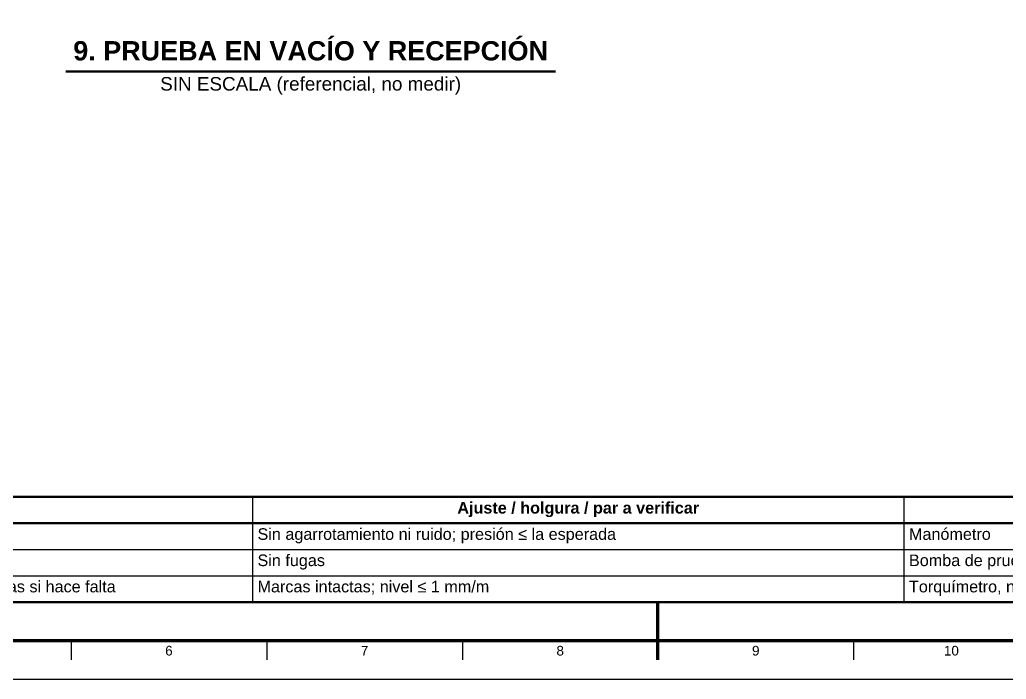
# Model space of a CAD drawing. Header units: millimetres. Extents: x 0 to 841, y 0 to 594.
# Drawn here: x 260.1 to 515.7, y 0 to 170.8 of the extents above; entities that cross this region are included whole.
import ezdxf
from ezdxf.enums import TextEntityAlignment as Align

# ---------------------------------------------------------------- set-up
doc = ezdxf.new("R2010")
doc.units = ezdxf.units.MM
for name, color, linetype, lineweight in [('FINA', 7, 'CONTINUOUS', 25), ('MARCO', 7, 'CONTINUOUS', 70), ('TXT', 7, 'CONTINUOUS', 25), ('VIS', 7, 'CONTINUOUS', 50)]:
    doc.layers.add(name, color=color, linetype=linetype, lineweight=lineweight)
doc.styles.add('STD', font='LiberationSans-Regular.ttf')
doc.styles.add('STDB', font='LiberationSans-Bold.ttf')

msp = doc.modelspace()

# ---------------------------------------------------------------- linework, layer by layer
at = {"layer": 'FINA'}
for p, q in [((320.43, 47.2), (320.43, 20)), ((489.24, 47.2), (489.24, 20)), ((25, 40.4), (646, 40.4)), ((25, 33.6), (646, 33.6)), ((25, 26.8), (646, 26.8)), ((273.44, 10), (273.44, 5)), ((324.12, 10), (324.12, 5)), ((374.81, 10), (374.81, 5)), ((425.5, 10), (425.5, 5)), ((476.19, 10), (476.19, 5))]:
    msp.add_line(p, q, dxfattribs=at)
msp.add_lwpolyline([(0, 0), (841, 0), (841, 594), (0, 594)], close=True, dxfattribs=at)
at = {"layer": 'MARCO'}
msp.add_line((425.5, 5), (425.5, 20), dxfattribs=at)
msp.add_lwpolyline([(20, 10), (831, 10), (831, 584), (20, 584)], close=True, dxfattribs=at)
at = {"layer": 'VIS'}
for p, q in [((272.03, 157.34), (398.97, 157.34)), ((25, 20), (646, 20))]:
    msp.add_line(p, q, dxfattribs=at)
msp.add_lwpolyline([(25, 40.4), (646, 40.4), (646, 47.2), (25, 47.2)], close=True, dxfattribs=at)

# ---------------------------------------------------------------- texts
at = {"layer": 'TXT', "style": 'STDB'}
msp.add_text('9. PRUEBA EN VACÍO Y RECEPCIÓN', height=5, dxfattribs=at).set_placement((335.5, 158.74), align=Align.BOTTOM_CENTER)
at = {"layer": 'TXT', "style": 'STD'}
msp.add_text('SIN ESCALA (referencial, no medir)', height=3.5, dxfattribs=at).set_placement((335.5, 155.94), align=Align.TOP_CENTER)
at = {"layer": 'TXT'}
for s, height, style, p in [('Ajuste / holgura / par a verificar', 3, 'STDB', (404.83, 44.4)), ('6', 2.5, 'STD', (298.78, 7.4)), ('7', 2.5, 'STD', (349.47, 7.4)), ('8', 2.5, 'STD', (400.16, 7.4)), ('9', 2.5, 'STD', (450.84, 7.4)), ('10', 2.5, 'STD', (501.53, 7.4))]:
    msp.add_text(s, height=height, dxfattribs=dict(at, style=style)).set_placement(p, align=Align.MIDDLE_CENTER)
at = {"layer": 'TXT', "style": 'STD'}
for s, p in [('Sin agarrotamiento ni ruido; presión ≤ la esperada', (321.73, 37.6)), ('Manómetro', (490.54, 37.6)), ('Sin fugas', (321.73, 30.8)), ('Bomba de prueba', (490.54, 30.8)), ('Control final de pares y marcas de pintura; nivelación sobre la losa con cuñas metálicas si hace falta', (98.65, 24)), ('Marcas intactas; nivel ≤ 1 mm/m', (321.73, 24)), ('Torquímetro, nivel', (490.54, 24))]:
    msp.add_text(s, height=3, dxfattribs=at).set_placement(p, align=Align.MIDDLE_LEFT)

doc.saveas('drawing.dxf')
